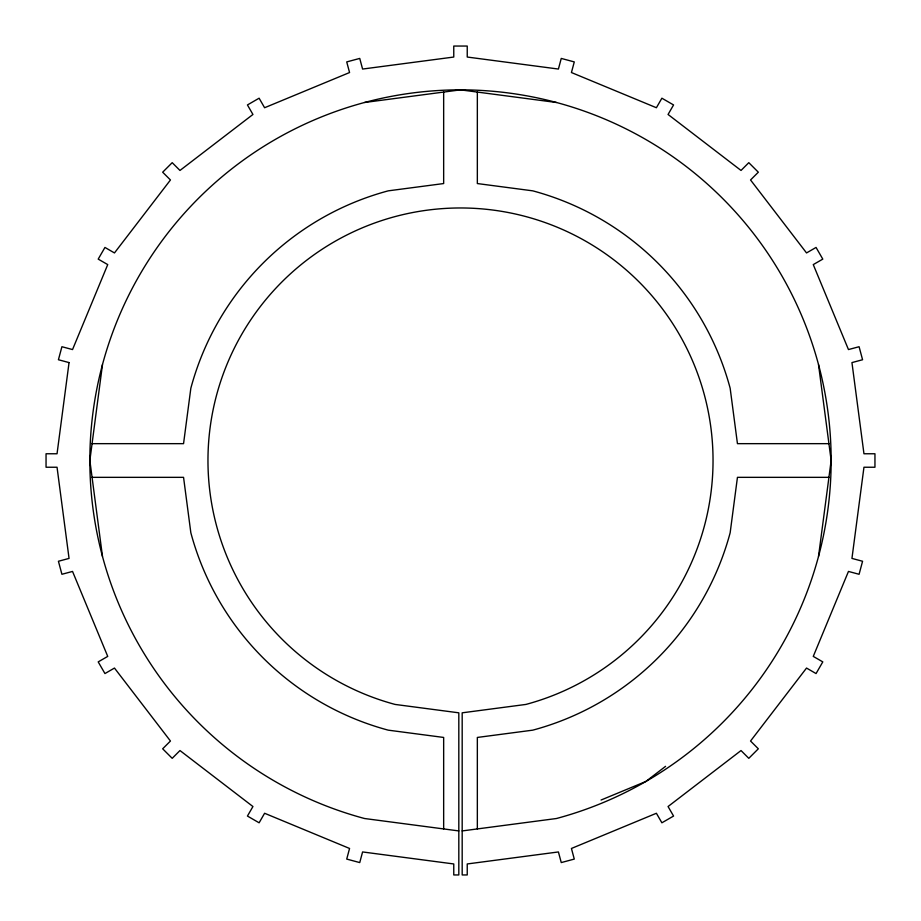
<?xml version="1.0" encoding="UTF-8"?>
<svg xmlns="http://www.w3.org/2000/svg" width="921" height="921" viewBox="0 0 921 921"><rect width="100%" height="100%" fill="white"/><g stroke="black" fill="none" stroke-linecap="round" stroke-linejoin="round"><path stroke-width="1.38" d="M102.484 364.566L89.855 460.5L102.484 556.434M818.516 556.434L831.145 460.5L818.516 364.566M665.572 766.341L645.828 781.492L601.045 800.038M364.566 102.484L460.5 89.855L556.434 102.484M462.181 830.926L556.434 818.516A370.645 370.645 0 0 0 764.119 247.91A370.645 370.645 0 0 0 156.881 247.91A370.645 370.645 0 0 0 364.566 818.516L458.819 830.926M92.077 443.657L183.555 443.657L190.843 388.248A279.167 279.167 0 0 1 388.248 190.843L443.657 183.555L443.657 92.077M828.923 443.657L737.445 443.657L730.157 388.248A279.167 279.167 0 0 0 532.752 190.843L477.343 183.555L477.343 92.077M92.077 477.343L183.555 477.343L190.843 532.752A279.167 279.167 0 0 0 388.248 730.157L443.657 737.445L443.657 828.923M828.923 477.343L737.445 477.343L730.157 532.752A279.167 279.167 0 0 1 532.752 730.157L477.343 737.445L477.343 828.923M69.052 362.586L57.044 453.765L46.05 453.765L46.05 467.235L57.044 467.235L69.052 558.414L58.426 561.257L61.914 574.278L72.54 571.434L107.734 656.397L98.202 661.888L104.948 673.562L114.469 668.059L170.454 741.025L162.672 748.796L172.204 758.328L179.975 750.546L252.941 806.531L247.438 816.052L259.112 822.798L264.603 813.266L349.566 848.46L346.722 859.086L359.743 862.574L362.586 851.948L453.765 863.956L453.765 874.95L458.819 874.95L458.819 712.819L395.132 704.438A252.55 252.55 0 0 1 253.632 315.65A252.55 252.55 0 0 1 667.368 315.65A252.55 252.55 0 0 1 525.868 704.438L462.181 712.819L462.181 874.95L467.235 874.95L467.235 863.956L558.414 851.948L561.257 862.574L574.278 859.086L571.434 848.46L656.397 813.266L661.888 822.798L673.562 816.052L668.059 806.531L741.025 750.546L748.796 758.328L758.328 748.796L750.546 741.025L806.531 668.059L816.052 673.562L822.798 661.888L813.266 656.397L848.46 571.434L859.086 574.278L862.574 561.257L851.948 558.414L863.956 467.235L874.95 467.235L874.95 453.765L863.956 453.765L851.948 362.586L862.574 359.743L859.086 346.722L848.46 349.566L813.266 264.603L822.798 259.112L816.052 247.438L806.531 252.941L750.546 179.975L758.328 172.204L748.796 162.672L741.025 170.454L668.059 114.469L673.562 104.948L661.888 98.202L656.397 107.734L571.434 72.54L574.278 61.914L561.257 58.426L558.414 69.052L467.235 57.044L467.235 46.05L453.765 46.05L453.765 57.044L362.586 69.052L359.743 58.426L346.722 61.914L349.566 72.54L264.603 107.734L259.112 98.202L247.438 104.948L252.941 114.469L179.975 170.454L172.204 162.672L162.672 172.204L170.454 179.975L114.469 252.941L104.948 247.438L98.202 259.112L107.734 264.603L72.54 349.566L61.914 346.722L58.426 359.743L69.052 362.586"/></g></svg>
